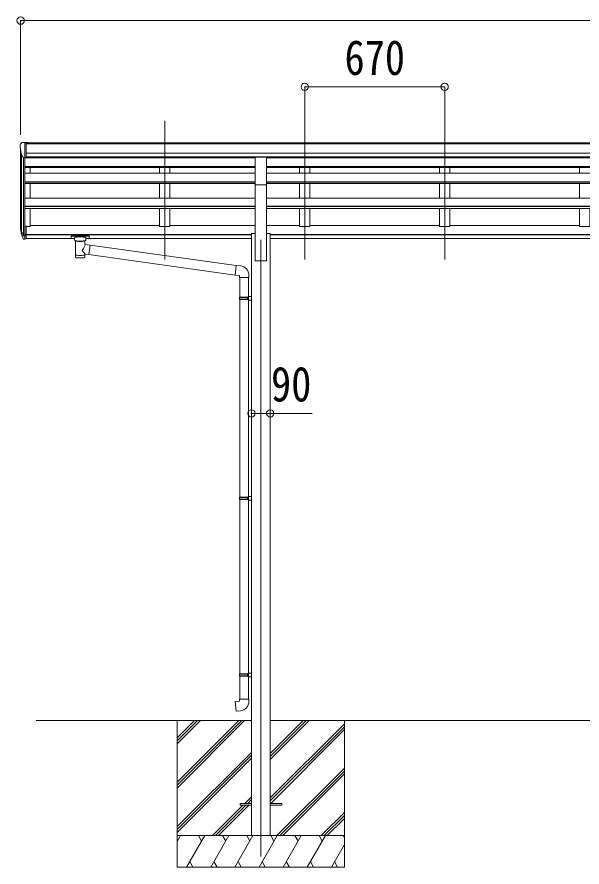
# Model space of a CAD drawing. Units: millimetres at full size. Extents: x -9783 to 33612, y -6828 to 13249.
# Drawn here: x 550 to 3255, y -4252 to -186 of the extents above; entities that cross this region are included whole.
import ezdxf
from ezdxf.enums import TextEntityAlignment as Align

# ---------------------------------------------------------------- set-up
doc = ezdxf.new("R2010")
doc.units = ezdxf.units.MM
doc.header["$LTSCALE"] = 35
doc.header["$PDMODE"] = 32
doc.header["$PDSIZE"] = 35
for name, color, linetype, lineweight in [('0-0_0', 7, 'Continuous', 9), ('0-1_本体', 4, 'Continuous', 9), ('0-2_部品', 7, 'Continuous', 9), ('0-8_PARTS2', 2, 'Continuous', 9), ('0-A_寸法', 6, 'Continuous', 9)]:
    doc.layers.add(name, color=color, linetype=linetype, lineweight=lineweight)
doc.styles.add('ＭＳ ゴシック', font='')
doc.styles.get('ＭＳ ゴシック').set_extended_font_data('MS Gothic')

msp = doc.modelspace()

# ---------------------------------------------------------------- linework, layer by layer
at = {"layer": '0-0_0'}
for p, q in [((641.46, -3551.53), (1672.26, -3551.53)), ((1317.46, -3551.53), (1317.46, -4251.53)), ((1317.46, -3845.7), (1611.64, -3551.53)), ((1317.46, -3859.85), (1625.78, -3551.53)), ((1317.46, -3873.99), (1639.93, -3551.53)), ((1317.46, -3661.86), (1427.79, -3551.53)), ((1317.46, -3647.72), (1413.65, -3551.53)), ((1317.46, -3633.57), (1399.51, -3551.53)), ((1762.66, -3737.16), (1948.29, -3551.53)), ((1762.66, -3723.01), (1934.15, -3551.53)), ((1762.66, -3708.87), (1920.01, -3551.53)), ((1762.66, -3551.53), (4772.26, -3551.53)), ((1762.66, -3921), (2117.46, -3566.21)), ((2117.46, -3551.53), (2117.46, -4251.53)), ((1762.66, -3935.14), (2117.46, -3580.35)), ((1764.92, -3947.03), (2117.46, -3594.49)), ((1317.46, -4057.83), (1672.26, -3703.04)), ((1317.46, -4071.98), (1672.26, -3717.18)), ((1317.46, -4086.12), (1672.26, -3731.32)), ((1794.27, -4101.53), (2117.46, -3778.34)), ((1808.41, -4101.53), (2117.46, -3792.48)), ((1822.56, -4101.53), (2117.46, -3806.62)), ((1640.4, -3947.03), (1672.26, -3915.17)), ((1654.55, -3947.03), (1672.26, -3929.31)), ((1668.69, -3947.03), (1672.26, -3943.45)), ((1485.9, -4101.53), (1631.4, -3956.03)), ((1500.05, -4101.53), (1645.55, -3956.03)), ((1514.19, -4101.53), (1659.69, -3956.03)), ((2006.4, -4101.53), (2117.46, -3990.47)), ((2020.55, -4101.53), (2117.46, -4004.61)), ((2034.69, -4101.53), (2117.46, -4018.75)), ((2117.46, -4101.53), (1317.46, -4101.53)), ((1317.46, -4129.03), (1333.34, -4101.53)), ((1362.21, -4251.53), (1448.81, -4101.53)), ((1433.81, -4127.51), (1418.81, -4101.53)), ((1477.68, -4251.53), (1564.28, -4101.53)), ((1549.28, -4127.51), (1534.28, -4101.53)), ((1593.15, -4251.53), (1679.75, -4101.53)), ((1664.75, -4127.51), (1649.75, -4101.53)), ((1708.62, -4251.53), (1795.22, -4101.53)), ((1780.22, -4127.51), (1765.22, -4101.53)), ((1824.09, -4251.53), (1910.69, -4101.53)), ((1895.69, -4127.51), (1880.69, -4101.53)), ((1939.56, -4251.53), (2026.16, -4101.53)), ((1996.16, -4101.53), (2011.16, -4127.51)), ((2111.63, -4101.53), (2117.46, -4111.63)), ((2055.03, -4251.53), (2117.46, -4143.39)), ((1377.21, -4225.55), (1392.21, -4251.53)), ((1492.68, -4225.55), (1507.68, -4251.53)), ((1608.15, -4225.55), (1623.15, -4251.53)), ((1723.62, -4225.55), (1738.62, -4251.53)), ((1839.09, -4225.55), (1854.09, -4251.53)), ((1954.56, -4225.55), (1969.56, -4251.53)), ((2070.03, -4225.55), (2085.03, -4251.53)), ((1317.46, -4251.53), (2117.46, -4251.53))]:
    msp.add_line(p, q, dxfattribs=at)
at = {"layer": '0-1_本体'}
for p, q in [((593.96, -787.41), (5940.96, -787.41)), ((593.96, -792.75), (5940.96, -792.75)), ((567.46, -1188.4), (567.46, -824.16)), ((571.75, -842.96), (571.75, -1212.67)), ((593.96, -836.28), (5940.96, -836.29)), ((581.46, -858.31), (581.46, -1230.67)), ((587.46, -858.79), (587.46, -1186.23)), ((587.46, -858.8), (1689.96, -858.8)), ((593.96, -853.95), (5940.96, -853.95)), ((1689.96, -856.33), (593.96, -856.33)), ((1232.46, -856.33), (1232.46, -858.8)), ((1282.46, -856.33), (1282.46, -858.8)), ((4789.96, -858.8), (1744.96, -858.8)), ((1902.46, -856.33), (1902.46, -858.8)), ((1952.46, -856.33), (1952.46, -858.8)), ((2572.46, -856.33), (2572.46, -858.8)), ((2622.46, -856.33), (2622.46, -858.8)), ((3242.46, -856.33), (3242.46, -858.8)), ((587.46, -900.99), (1689.96, -900.99)), ((587.46, -902.38), (1689.96, -902.38)), ((587.46, -906.07), (1689.96, -906.07)), ((587.46, -933.32), (1689.96, -933.32)), ((612.46, -933.32), (612.46, -906.07)), ((1232.46, -906.07), (1232.46, -933.32)), ((1282.46, -906.07), (1282.46, -933.32)), ((4789.96, -900.99), (1744.96, -900.99)), ((4789.96, -902.38), (1744.96, -902.38)), ((4789.96, -906.07), (1744.96, -906.07)), ((4789.96, -933.32), (1744.96, -933.32)), ((1902.46, -906.07), (1902.46, -933.32)), ((1952.46, -906.07), (1952.46, -933.32)), ((2572.46, -906.07), (2572.46, -933.32)), ((2622.46, -906.07), (2622.46, -933.32)), ((3242.46, -906.07), (3242.46, -933.32)), ((587.46, -974.05), (1689.96, -974.05)), ((587.46, -975.53), (1689.96, -975.53)), ((4789.96, -974.05), (1744.96, -974.05)), ((4789.96, -975.53), (1744.96, -975.53)), ((587.46, -982.34), (1689.96, -982.34)), ((612.46, -1051.83), (612.46, -982.34)), ((1232.46, -982.34), (1232.46, -1051.83)), ((1282.46, -982.34), (1282.46, -1051.83)), ((1689.96, -1351.53), (1689.96, -987.58)), ((4789.96, -982.34), (1744.96, -982.34)), ((1744.96, -1351.53), (1744.96, -987.58)), ((1902.46, -982.34), (1902.46, -1051.83)), ((1952.46, -982.34), (1952.46, -1051.83)), ((2572.46, -982.34), (2572.46, -1051.83)), ((2622.46, -982.34), (2622.46, -1051.83)), ((3242.46, -982.34), (3242.46, -1051.83)), ((587.46, -1051.83), (1689.96, -1051.83)), ((4789.96, -1051.83), (1744.96, -1051.83)), ((587.46, -1091.14), (1689.96, -1091.14)), ((587.46, -1092.63), (1689.96, -1092.63)), ((4789.96, -1091.14), (1744.96, -1091.14)), ((4789.96, -1092.63), (1744.96, -1092.63)), ((587.46, -1102.1), (1689.96, -1102.1)), ((612.46, -1187.06), (612.46, -1102.1)), ((1232.46, -1102.1), (1232.46, -1187.06)), ((4789.96, -1102.1), (1744.96, -1102.1)), ((1902.46, -1102.1), (1902.46, -1187.06)), ((2572.46, -1102.1), (2572.46, -1187.06)), ((3242.46, -1102.1), (3242.46, -1187.06)), ((593.96, -1187.06), (612.46, -1187.06)), ((612.46, -1182.26), (1232.46, -1182.26)), ((1282.46, -1182.26), (1689.96, -1182.26)), ((1744.96, -1182.26), (1902.46, -1182.26)), ((1952.46, -1182.26), (2572.46, -1182.26)), ((2622.46, -1182.26), (3242.46, -1182.26)), ((593.96, -1226.56), (1672.26, -1226.56)), ((593.96, -1227.94), (1672.26, -1227.94)), ((593.96, -1245.12), (825.46, -1245.12)), ((879.46, -1245.12), (1672.26, -1245.12)), ((1672.26, -1221.53), (1672.26, -4101.53)), ((1672.26, -1221.53), (1689.96, -1221.53)), ((1744.96, -1221.53), (1762.66, -1221.53)), ((1762.66, -1221.53), (1762.66, -4101.53)), ((1762.66, -1226.56), (4772.26, -1226.56)), ((1762.66, -1227.94), (4772.26, -1227.94)), ((1762.66, -1245.12), (4772.26, -1245.12)), ((1689.96, -1351.53), (1744.96, -1351.53))]:
    msp.add_line(p, q, dxfattribs=at)
for points in [[(1744.96, -856.33), (4607.46, -856.45), (4789.96, -856.45)], [(1282.46, -1102.1), (1282.46, -1187.06), (1232.46, -1187.06)], [(1952.46, -1102.1), (1952.46, -1187.06), (1902.46, -1187.06)], [(2622.46, -1102.1), (2622.46, -1187.06), (2572.46, -1187.06)], [(3292.46, -1102.1), (3292.46, -1187.06), (3242.46, -1187.06)]]:
    msp.add_lwpolyline(points, dxfattribs=at)
at = {"layer": '0-2_部品'}
for p, q in [((565.46, -795.17), (565.46, -795.8)), ((572.37, -786.37), (568.3, -792.18)), ((575.46, -785.8), (573.13, -785.94)), ((575.46, -785.8), (593.96, -785.8)), ((587.46, -858.79), (587.46, -785.8)), ((593.96, -785.8), (603.96, -785.89)), ((593.96, -857.79), (593.96, -785.8)), ((603.96, -787.41), (603.96, -785.89)), ((579.84, -856.97), (570.56, -840.91)), ((587.46, -858.79), (582.25, -858.47)), ((593.96, -857.79), (587.46, -857.79)), ((1689.96, -855.67), (1744.96, -855.67)), ((1689.96, -987.74), (1689.96, -855.67)), ((1744.96, -987.74), (1744.96, -855.67)), ((1689.96, -987.74), (1744.96, -987.74)), ((569.85, -1212.27), (580.02, -1231.44)), ((581.03, -1230.19), (571.27, -1211.78)), ((587.46, -1186.23), (587.46, -1248.11)), ((593.96, -1186.23), (587.46, -1186.23)), ((593.96, -1186.23), (593.96, -1247.29)), ((572.44, -1229.13), (580.02, -1246.61)), ((587.46, -1230.94), (582.33, -1230.94)), ((587.46, -1232.94), (582.62, -1232.94)), ((587.46, -1248.11), (582.62, -1248.11)), ((593.96, -1224.54), (587.46, -1224.54)), ((593.96, -1229.94), (587.46, -1229.94)), ((593.96, -1247.29), (587.46, -1247.29)), ((808.96, -1233.01), (808.96, -1243.77)), ((808.96, -1233.2), (808.96, -1234.74)), ((810.96, -1232.34), (893.96, -1232.34)), ((810.96, -1234.52), (893.96, -1234.52)), ((810.96, -1244.43), (825.46, -1244.43)), ((825.46, -1251.24), (825.46, -1240.96)), ((829.56, -1255.74), (829.54, -1336.03)), ((875.36, -1273.31), (875.36, -1255.73)), ((879.46, -1251.24), (879.46, -1240.96)), ((879.46, -1244.43), (893.96, -1244.43)), ((895.96, -1233.01), (895.96, -1243.77)), ((900.58, -1277.22), (875.36, -1273.31)), ((900.58, -1277.22), (893.56, -1322.48)), ((900.58, -1277.22), (1598.55, -1374.02)), ((875.38, -1336.03), (875.36, -1319.4)), ((875.36, -1319.65), (893.56, -1322.48)), ((1594.54, -1419.84), (893.56, -1322.48)), ((1619.38, -1375.84), (1598.55, -1374.02)), ((1660.46, -1431.58), (1660.46, -1420.67)), ((1614.46, -1431.58), (1660.46, -1431.58)), ((1616.46, -1431.58), (1616.46, -1525.58)), ((1658.46, -1431.58), (1658.46, -1523.02)), ((1614.46, -1527.58), (1615.46, -1525.58)), ((1614.46, -1527.58), (1658.46, -1527.58)), ((1614.46, -1527.58), (1614.46, -1535.58)), ((1614.46, -1535.58), (1658.46, -1535.58)), ((1614.46, -1535.58), (1615.46, -1537.58)), ((1615.46, -1525.58), (1658.46, -1525.58)), ((1615.46, -1537.58), (1658.46, -1537.58)), ((1616.46, -1537.58), (1616.46, -2481.77)), ((1653.98, -1527.58), (1653.56, -1525.58)), ((1656.46, -1523.08), (1672.46, -1522.61)), ((1656.46, -1525.08), (1656.46, -1523.08)), ((1656.46, -1525.08), (1658.46, -1525.08)), ((1656.46, -1540.08), (1656.46, -1538.08)), ((1656.46, -1540.08), (1672.46, -1540.55)), ((1658.46, -1540.14), (1658.46, -2479.21)), ((1672.46, -1522.61), (1672.46, -1540.55)), ((1656.46, -2479.27), (1672.46, -2478.8)), ((1656.46, -2481.27), (1656.46, -2479.27)), ((1672.46, -2478.8), (1672.46, -2496.74)), ((1614.46, -2483.77), (1615.46, -2481.77)), ((1614.46, -2483.77), (1658.46, -2483.77)), ((1614.46, -2483.77), (1614.46, -2491.77)), ((1614.46, -2491.77), (1658.46, -2491.77)), ((1614.46, -2491.77), (1615.46, -2493.77)), ((1615.46, -2481.77), (1658.46, -2481.77)), ((1615.46, -2493.77), (1658.46, -2493.77)), ((1616.46, -2493.77), (1616.46, -3326.93)), ((1653.98, -2483.77), (1653.56, -2481.77)), ((1656.46, -2481.27), (1658.46, -2481.27)), ((1656.46, -2496.27), (1656.46, -2494.27)), ((1656.46, -2496.27), (1672.46, -2496.74)), ((1658.46, -2496.33), (1658.46, -3324.37)), ((1614.46, -3328.93), (1615.46, -3326.93)), ((1614.46, -3328.93), (1658.46, -3328.93)), ((1614.46, -3328.93), (1614.46, -3336.93)), ((1615.46, -3326.93), (1658.46, -3326.93)), ((1653.98, -3328.93), (1653.56, -3326.93)), ((1656.46, -3324.43), (1672.46, -3323.96)), ((1656.46, -3326.43), (1656.46, -3324.43)), ((1656.46, -3326.43), (1658.46, -3326.43)), ((1672.46, -3323.96), (1672.46, -3341.9)), ((1614.46, -3336.93), (1658.46, -3336.93)), ((1614.46, -3336.93), (1615.46, -3338.93)), ((1615.46, -3338.93), (1658.46, -3338.93)), ((1616.46, -3338.93), (1616.46, -3448.93)), ((1656.46, -3341.43), (1656.46, -3339.43)), ((1656.46, -3341.43), (1672.46, -3341.9)), ((1658.46, -3341.49), (1658.46, -3448.93)), ((1614.46, -3448.93), (1660.46, -3448.93)), ((1614.46, -3458.93), (1614.46, -3448.93)), ((1660.46, -3448.93), (1660.46, -3459.85))]:
    msp.add_line(p, q, dxfattribs=at)
at = {"layer": '0-2_部品', "color": 4}
for p, q in [((1617.66, -3947.03), (1617.66, -3956.03)), ((1672.46, -3947.03), (1617.66, -3947.03)), ((1672.46, -3956.03), (1617.66, -3956.03)), ((1817.26, -3947.03), (1762.46, -3947.03))]:
    msp.add_line(p, q, dxfattribs=at)
at = {"layer": '0-2_部品'}
for points in [[(808.96, -1233.01), (809, -1232.81), (809.08, -1232.67), (809.18, -1232.58), (809.28, -1232.52), (809.4, -1232.47), (809.7, -1232.41), (810.19, -1232.36), (810.73, -1232.34), (810.96, -1232.34)], [(808.96, -1243.77), (809, -1243.96), (809.08, -1244.1), (809.18, -1244.19), (809.28, -1244.25), (809.4, -1244.3), (809.7, -1244.36), (810.19, -1244.41), (810.73, -1244.43), (810.96, -1244.43)], [(825.5, -1251.18), (825.48, -1251.54), (825.72, -1252.49), (826.24, -1253.38), (827.05, -1254.22), (828.16, -1255.01), (829.56, -1255.74)], [(875.36, -1255.73), (875.59, -1255.63), (876.95, -1254.9), (878.06, -1254.05), (878.82, -1253.18), (879.28, -1252.29), (879.45, -1251.4)], [(893.96, -1232.34), (894.31, -1232.35), (894.84, -1232.37), (895.29, -1232.42), (895.6, -1232.5), (895.77, -1232.6), (895.89, -1232.74), (895.95, -1232.92), (895.96, -1233.01)], [(893.96, -1244.43), (894.31, -1244.43), (894.84, -1244.4), (895.29, -1244.35), (895.6, -1244.27), (895.77, -1244.17), (895.89, -1244.03), (895.95, -1243.85), (895.96, -1243.77)], [(1598.55, -1374.02), (1594.54, -1419.84), (1614.46, -1421.58), (1614.46, -1431.58)], [(1653.98, -1527.58), (1653.98, -1535.58), (1653.56, -1537.58)], [(1656.46, -1538.08), (1658.46, -1538.08), (1658.46, -1525.08)], [(1653.98, -2483.77), (1653.98, -2491.77), (1653.56, -2493.77)], [(1656.46, -2494.27), (1658.46, -2494.27), (1658.46, -2481.27)], [(1653.98, -3328.93), (1653.98, -3336.93), (1653.56, -3338.93)], [(1656.46, -3339.43), (1658.46, -3339.43), (1658.46, -3326.43)], [(1619.38, -3504.68), (1598.55, -3506.5), (1594.54, -3460.67), (1614.46, -3458.93)]]:
    msp.add_lwpolyline(points, dxfattribs=at)
at = {"layer": '0-2_部品', "color": 4}
msp.add_lwpolyline([(1817.26, -3947.03), (1817.26, -3956.03), (1762.46, -3956.03)], dxfattribs=at)
at = {"layer": '0-2_部品'}
for centre, radius, start, end in [((568.46, -795.17), 3, 93, 180), ((767.46, -795.8), 202, 180, 192.90261), ((573.19, -786.94), 1, 93.5, 145), ((582.44, -855.47), 3, 210, 266.5), ((656.12, -1190.1), 89.07, 174.49576, 194.41188), ((655.41, -1185.82), 88.05, 177.22392, 197.21071), ((700.68, -1193.05), 133.22, 183.27987, 195.71302), ((582.62, -1229.94), 3, 210, 270), ((582.62, -1245.11), 3, 210, 270), ((582.33, -1229.44), 1.5, 210, 270), ((1615.46, -1420.67), 45, 0, 85), ((1615.46, -3459.85), 45, 275, 0)]:
    msp.add_arc(centre, radius, start, end, dxfattribs=at)
for centre, major_axis, ratio, start_param, end_param in [((810.96, -1234.74), (2, 0), 0.109601, 1.5707963, 3.1415927), ((852.46, -1240.96), (27, 0), 0.122176, 6.2831853, 9.424778), ((852.47, -1256.19), (-22.91, 0.42), 0.072511, 0.0008029, 1.5715993), ((852.47, -1257.81), (-22.91, 0.42), 0.072511, 0.0008029, 1.5715993), ((852.45, -1256.19), (22.92, 0.42), 0.07247, 4.71158, 6.2823764), ((852.45, -1257.81), (22.92, 0.42), 0.07247, 4.71158, 6.2823764), ((863.46, -1251.24), (16, 0), 0.361356, 6.2636979, 6.2831853), ((893.96, -1234.74), (2, 0), 0.109601, 0, 1.5707963), ((852.46, -1299.85), (-22.81, -26.62), 0.234429, 1.6855472, 3.1268519), ((852.46, -1336.03), (22.92, 0), 0.101955, 3.1415499, 6.2833984), ((852.46, -1323.59), (22.91, 0), 0.122865, 3.1415927, 6.2831853), ((855.02, -1297.21), (20.32, -22.25), 0.045535, 0.0389954, 1.3075346)]:
    msp.add_ellipse(centre, major_axis=major_axis, ratio=ratio, start_param=start_param, end_param=end_param, dxfattribs=at)
at = {"layer": '0-8_PARTS2'}
for p, q in [((1257.46, -1345.32), (1257.46, -682.8)), ((1927.46, -1345.32), (1927.46, -682.8)), ((2597.46, -1345.32), (2597.46, -682.8)), ((1717.46, -1251.53), (1717.46, -4201.53))]:
    msp.add_line(p, q, dxfattribs=at)
at = {"layer": '0-A_寸法'}
for p, q in [((567.46, -203.17), (567.46, -748.79)), ((567.46, -203.17), (5967.46, -203.17)), ((1927.46, -519.79), (1927.46, -748.79)), ((1927.46, -519.79), (2597.46, -519.79)), ((2597.46, -519.79), (2597.46, -748.79)), ((1672.46, -2081.71), (1762.46, -2081.71)), ((1762.46, -2081.71), (1962.46, -2081.71))]:
    msp.add_line(p, q, dxfattribs=at)
for p in [(567.46, -203.17), (1927.46, -519.79), (2597.46, -519.79), (1672.46, -2081.71), (1762.46, -2081.71)]:
    msp.add_point(p, dxfattribs=at)

# ---------------------------------------------------------------- texts
at = {"layer": '0-A_寸法', "color": 7, "style": 'ＭＳ ゴシック', "width": 0.85}
for s, p in [('670', (2118.09, -512.79)), ('90', (1766.21, -2074.71))]:
    msp.add_text(s, height=166.8, dxfattribs=at).set_placement(p, align=Align.BOTTOM_LEFT)

doc.saveas('drawing.dxf')
